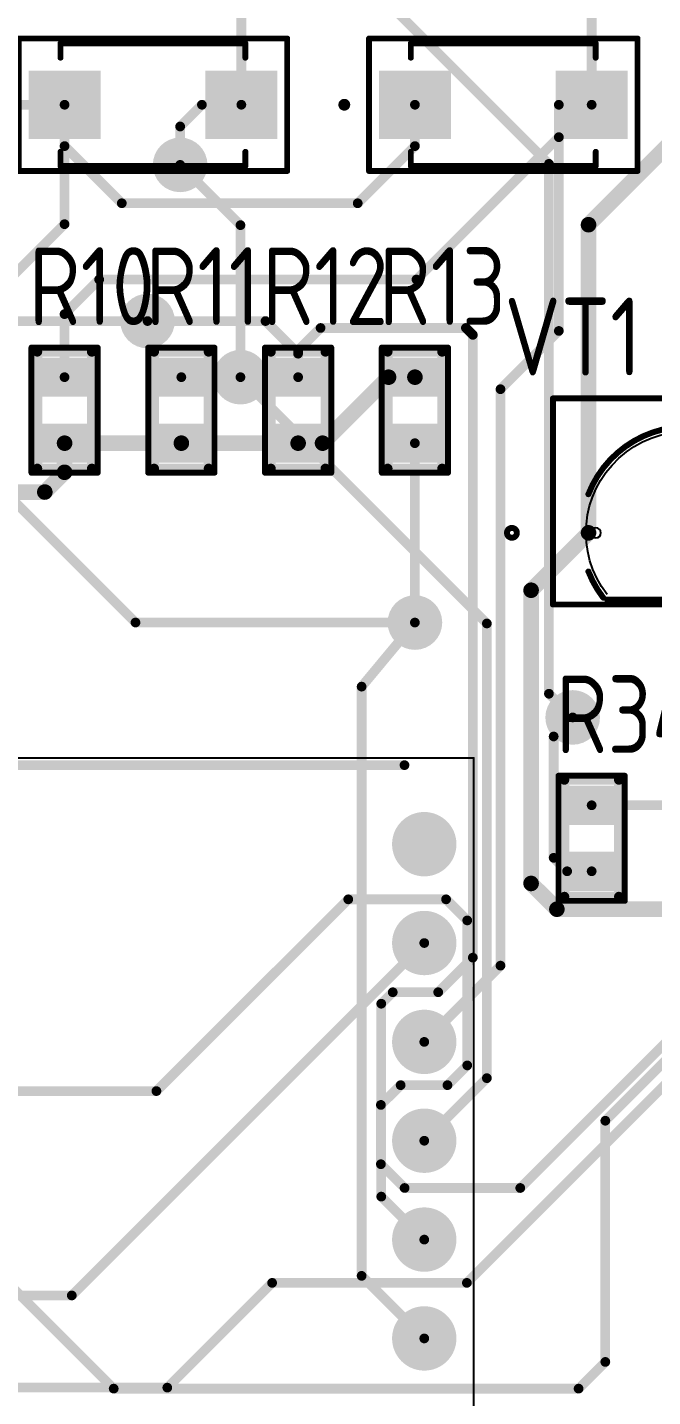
# Model space of a CAD drawing. Header units: millimetres. Extents: x 0 to 841, y 0 to 2540.
# Drawn here: x 156.04 to 172.11, y 106.81 to 141.99 of the extents above; entities that cross this region are included whole.
import ezdxf

# ---------------------------------------------------------------- set-up
doc = ezdxf.new("R2010")
doc.units = ezdxf.units.MM
for name, color, linetype in [('BottomLayer', 5, 'Continuous'), ('BottomSolder', 6, 'Continuous'), ('Mechanical13', 56, 'Continuous'), ('Mechanical15', 56, 'Continuous'), ('MultiLayer', 9, 'Continuous'), ('PadHoleLayer', 156, 'Continuous'), ('TopLayer', 1, 'Continuous'), ('TopOverlay', 2, 'Continuous'), ('TopPaste', 8, 'Continuous'), ('TopSolder', 216, 'Continuous'), ('ViaHoleLayer', 16, 'Continuous')]:
    doc.layers.add(name, color=color, linetype=linetype)
doc.styles.add('GOST type A', font='', dxfattribs={"height": 0.2})
doc.styles.get('GOST type A').set_extended_font_data('GOST type A')

# ---------------------------------------------------------------- blocks, each defined once
blk = doc.blocks.new('TO_92_3_ONS_16')
at = {"layer": 'BottomLayer'}
h = blk.add_hatch(color=5, dxfattribs=at)
edge = h.paths.add_edge_path()
edge.add_arc((0, 0), 0.6, 0, 360)
h = blk.add_hatch(color=5, dxfattribs=at)
edge = h.paths.add_edge_path()
edge.add_arc((2.54, 0), 0.6, 0, 360)
h = blk.add_hatch(color=5, dxfattribs=at)
edge = h.paths.add_edge_path()
edge.add_arc((5.08, 0), 0.6, 0, 360)
at = {"layer": 'BottomSolder'}
h = blk.add_hatch(color=6, dxfattribs=at)
edge = h.paths.add_edge_path()
edge.add_arc((0, 0), 0.6, 0, 360)
h = blk.add_hatch(color=6, dxfattribs=at)
edge = h.paths.add_edge_path()
edge.add_arc((2.54, 0), 0.6, 0, 360)
h = blk.add_hatch(color=6, dxfattribs=at)
edge = h.paths.add_edge_path()
edge.add_arc((5.08, 0), 0.6, 0, 360)
at = {"layer": 'MultiLayer'}
h = blk.add_hatch(color=9, dxfattribs=at)
edge = h.paths.add_edge_path()
edge.add_arc((0, 0), 0.6, 0, 360)
h = blk.add_hatch(color=9, dxfattribs=at)
edge = h.paths.add_edge_path()
edge.add_arc((5.08, 0), 0.6, 0, 360)
at = {"layer": 'PadHoleLayer'}
h = blk.add_hatch(color=156, dxfattribs=at)
edge = h.paths.add_edge_path()
edge.add_arc((0, 0), 0.35, 0, 360)
h = blk.add_hatch(color=156, dxfattribs=at)
edge = h.paths.add_edge_path()
edge.add_arc((2.54, 0), 0.35, 0, 360)
h = blk.add_hatch(color=156, dxfattribs=at)
edge = h.paths.add_edge_path()
edge.add_arc((5.08, 0), 0.35, 0, 360)
at = {"layer": 'TopLayer'}
h = blk.add_hatch(color=1, dxfattribs=at)
edge = h.paths.add_edge_path()
edge.add_arc((0, 0), 0.6, 0, 360)
h = blk.add_hatch(color=1, dxfattribs=at)
edge = h.paths.add_edge_path()
edge.add_arc((2.54, 0), 0.6, 0, 360)
h = blk.add_hatch(color=1, dxfattribs=at)
edge = h.paths.add_edge_path()
edge.add_arc((5.08, 0), 0.6, 0, 360)
at = {"layer": 'TopSolder'}
h = blk.add_hatch(color=216, dxfattribs=at)
edge = h.paths.add_edge_path()
edge.add_arc((0, 0), 0.6, 0, 360)
h = blk.add_hatch(color=216, dxfattribs=at)
edge = h.paths.add_edge_path()
edge.add_arc((2.54, 0), 0.6, 0, 360)
h = blk.add_hatch(color=216, dxfattribs=at)
edge = h.paths.add_edge_path()
edge.add_arc((5.08, 0), 0.6, 0, 360)
at = {"layer": 'Mechanical13'}
blk.add_lwpolyline([(0.476, -1.587, -2.031009), (4.604, -1.587)], format="xyb", dxfattribs=at)
for points in [[(0.318, 0, 1), (0.064, 0, 1)], [(0.064, 0, 1), (0.064, 0, 1)], [(0.318, 0, 1), (0.318, 0, 1)], [(0.476, -1.587, 1), (0.476, -1.587, 1)], [(4.604, -1.587, 1), (4.604, -1.587, 1)]]:
    blk.add_lwpolyline(points, format="xyb", close=True, dxfattribs=at)
at = {"layer": 'Mechanical15', "const_width": 0.152}
for points in [[(-0.914, -1.842), (-0.914, 3.454)], [(-0.914, 3.454), (5.994, 3.454)], [(5.994, -1.842), (5.994, 3.454)], [(-0.914, -1.842), (5.994, -1.842)]]:
    blk.add_lwpolyline(points, dxfattribs=at)
at = {"layer": 'Mechanical15', "const_width": 0.0762}
for points in [[(-0.952, 3.454, 1), (-0.876, 3.454, 1)], [(-0.952, 3.454, 1), (-0.876, 3.454, 1)], [(5.956, 3.454, 1), (6.033, 3.454, 1)], [(5.956, 3.454, 1), (6.033, 3.454, 1)], [(-0.952, -1.842, 1), (-0.876, -1.842, 1)], [(-0.952, -1.842, 1), (-0.876, -1.842, 1)], [(5.956, -1.842, 1), (6.033, -1.842, 1)], [(5.956, -1.842, 1), (6.033, -1.842, 1)]]:
    blk.add_lwpolyline(points, format="xyb", close=True, dxfattribs=at)
at = {"layer": 'TopOverlay', "const_width": 0.152}
for points in [[(-0.003, 0.993, -0.683065), (5.083, 0.993)], [(0.376, -1.665, -0.070993), (-0.003, -0.993)], [(5.083, -0.993, -0.070993), (4.704, -1.665)]]:
    blk.add_lwpolyline(points, format="xyb", dxfattribs=at)
at = {"layer": 'TopOverlay'}
for points, const_width in [([(-0.042, 0.993, 1), (0.035, 0.993, 1)], 0.0762), ([(5.045, 0.993, 1), (5.122, 0.993, 1)], 0.0762), ([(-1.842, 0, 1), (-2.095, 0, 1)], 0.152), ([(-2.134, 0, 1), (-2.057, 0, 1)], 0.0762), ([(-1.88, 0, 1), (-1.803, 0, 1)], 0.0762), ([(-0.042, -0.993, 1), (0.035, -0.993, 1)], 0.0762), ([(5.045, -0.993, 1), (5.122, -0.993, 1)], 0.0762), ([(0.338, -1.665, 1), (0.414, -1.665, 1)], 0.0762), ([(0.438, -1.715, 1), (0.515, -1.715, 1)], 0.0762), ([(4.565, -1.715, 1), (4.642, -1.715, 1)], 0.0762), ([(4.666, -1.665, 1), (4.742, -1.665, 1)], 0.0762)]:
    blk.add_lwpolyline(points, format="xyb", close=True, dxfattribs=dict(at, const_width=const_width))
at = {"layer": 'TopOverlay', "const_width": 0.152}
blk.add_lwpolyline([(0.477, -1.715), (4.604, -1.715)], dxfattribs=at)
blk = doc.blocks.new('M7_DO_214AC_DTC_23')
at = {"layer": 'TopLayer'}
for points in [[(-3.195, 0.876), (-1.346, 0.876), (-1.346, -0.876), (-3.195, -0.876)], [(1.346, 0.876), (3.195, 0.876), (3.195, -0.876), (1.346, -0.876)]]:
    blk.add_hatch(color=1, dxfattribs=at).paths.add_polyline_path(points)
at = {"layer": 'TopPaste'}
for points in [[(-3.195, 0.876), (-1.346, 0.876), (-1.346, -0.876), (-3.195, -0.876)], [(1.346, 0.876), (3.195, 0.876), (3.195, -0.876), (1.346, -0.876)]]:
    blk.add_hatch(color=8, dxfattribs=at).paths.add_polyline_path(points)
at = {"layer": 'TopSolder'}
for points in [[(-3.195, 0.876), (-1.346, 0.876), (-1.346, -0.876), (-3.195, -0.876)], [(1.346, 0.876), (3.195, 0.876), (3.195, -0.876), (1.346, -0.876)]]:
    blk.add_hatch(color=216, dxfattribs=at).paths.add_polyline_path(points)
at = {"layer": 'Mechanical13'}
for points in [[(-2.194, 0, 1), (-2.347, 0, 1)], [(-2.347, 0, 1), (-2.347, 0, 1)], [(-2.194, 0, 1), (-2.194, 0, 1)]]:
    blk.add_lwpolyline(points, format="xyb", close=True, dxfattribs=at)
at = {"layer": 'Mechanical15', "const_width": 0.152}
for points in [[(-3.449, -1.702), (-3.449, 1.702)], [(-3.449, 1.702), (3.449, 1.702)], [(3.449, -1.702), (3.449, 1.702)], [(-3.449, -1.702), (3.449, -1.702)]]:
    blk.add_lwpolyline(points, dxfattribs=at)
at = {"layer": 'Mechanical15', "const_width": 0.0762}
for points in [[(-3.487, 1.702, 1), (-3.411, 1.702, 1)], [(-3.487, 1.702, 1), (-3.411, 1.702, 1)], [(3.411, 1.702, 1), (3.487, 1.702, 1)], [(3.411, 1.702, 1), (3.487, 1.702, 1)], [(-3.487, -1.702, 1), (-3.411, -1.702, 1)], [(-3.487, -1.702, 1), (-3.411, -1.702, 1)], [(3.411, -1.702, 1), (3.487, -1.702, 1)], [(3.411, -1.702, 1), (3.487, -1.702, 1)]]:
    blk.add_lwpolyline(points, format="xyb", close=True, dxfattribs=at)
at = {"layer": 'TopOverlay', "const_width": 0.152}
for points in [[(-2.375, 1.575), (2.375, 1.575)], [(-2.375, 1.209), (-2.375, 1.575)], [(2.375, 1.209), (2.375, 1.575)], [(-2.375, -1.575), (-2.375, -1.209)], [(2.375, -1.575), (2.375, -1.209)], [(-2.375, -1.575), (2.375, -1.575)]]:
    blk.add_lwpolyline(points, dxfattribs=at)
at = {"layer": 'TopOverlay'}
for points, const_width in [([(-2.413, 1.575, 1), (-2.337, 1.575, 1)], 0.0762), ([(-2.413, 1.575, 1), (-2.337, 1.575, 1)], 0.0762), ([(2.337, 1.575, 1), (2.413, 1.575, 1)], 0.0762), ([(2.337, 1.575, 1), (2.413, 1.575, 1)], 0.0762), ([(-2.413, 1.209, 1), (-2.337, 1.209, 1)], 0.0762), ([(2.337, 1.209, 1), (2.413, 1.209, 1)], 0.0762), ([(-4.008, 0, 1), (-4.16, 0, 1)], 0.152), ([(-4.198, 0, 1), (-4.122, 0, 1)], 0.0762), ([(-4.046, 0, 1), (-3.969, 0, 1)], 0.0762), ([(-2.413, -1.209, 1), (-2.337, -1.209, 1)], 0.0762), ([(2.337, -1.209, 1), (2.413, -1.209, 1)], 0.0762), ([(-2.413, -1.575, 1), (-2.337, -1.575, 1)], 0.0762), ([(-2.413, -1.575, 1), (-2.337, -1.575, 1)], 0.0762), ([(2.337, -1.575, 1), (2.413, -1.575, 1)], 0.0762), ([(2.337, -1.575, 1), (2.413, -1.575, 1)], 0.0762)]:
    blk.add_lwpolyline(points, format="xyb", close=True, dxfattribs=dict(at, const_width=const_width))
blk = doc.blocks.new('M7_DO_214AC_DTC_24')
at = {"layer": 'TopLayer'}
for points in [[(-3.195, 0.876), (-1.346, 0.876), (-1.346, -0.876), (-3.195, -0.876)], [(1.346, 0.876), (3.195, 0.876), (3.195, -0.876), (1.346, -0.876)]]:
    blk.add_hatch(color=1, dxfattribs=at).paths.add_polyline_path(points)
at = {"layer": 'TopPaste'}
for points in [[(-3.195, 0.876), (-1.346, 0.876), (-1.346, -0.876), (-3.195, -0.876)], [(1.346, 0.876), (3.195, 0.876), (3.195, -0.876), (1.346, -0.876)]]:
    blk.add_hatch(color=8, dxfattribs=at).paths.add_polyline_path(points)
at = {"layer": 'TopSolder'}
for points in [[(-3.195, 0.876), (-1.346, 0.876), (-1.346, -0.876), (-3.195, -0.876)], [(1.346, 0.876), (3.195, 0.876), (3.195, -0.876), (1.346, -0.876)]]:
    blk.add_hatch(color=216, dxfattribs=at).paths.add_polyline_path(points)
at = {"layer": 'Mechanical13'}
for points in [[(-2.194, 0, 1), (-2.347, 0, 1)], [(-2.347, 0, 1), (-2.347, 0, 1)], [(-2.194, 0, 1), (-2.194, 0, 1)]]:
    blk.add_lwpolyline(points, format="xyb", close=True, dxfattribs=at)
at = {"layer": 'Mechanical15', "const_width": 0.152}
for points in [[(-3.449, -1.702), (-3.449, 1.702)], [(-3.449, 1.702), (3.449, 1.702)], [(3.449, -1.702), (3.449, 1.702)], [(-3.449, -1.702), (3.449, -1.702)]]:
    blk.add_lwpolyline(points, dxfattribs=at)
at = {"layer": 'Mechanical15', "const_width": 0.0762}
for points in [[(-3.487, 1.702, 1), (-3.411, 1.702, 1)], [(-3.487, 1.702, 1), (-3.411, 1.702, 1)], [(3.411, 1.702, 1), (3.487, 1.702, 1)], [(3.411, 1.702, 1), (3.487, 1.702, 1)], [(-3.487, -1.702, 1), (-3.411, -1.702, 1)], [(-3.487, -1.702, 1), (-3.411, -1.702, 1)], [(3.411, -1.702, 1), (3.487, -1.702, 1)], [(3.411, -1.702, 1), (3.487, -1.702, 1)]]:
    blk.add_lwpolyline(points, format="xyb", close=True, dxfattribs=at)
at = {"layer": 'TopOverlay', "const_width": 0.152}
for points in [[(-2.375, 1.575), (2.375, 1.575)], [(-2.375, 1.209), (-2.375, 1.575)], [(2.375, 1.209), (2.375, 1.575)], [(-2.375, -1.575), (-2.375, -1.209)], [(2.375, -1.575), (2.375, -1.209)], [(-2.375, -1.575), (2.375, -1.575)]]:
    blk.add_lwpolyline(points, dxfattribs=at)
at = {"layer": 'TopOverlay'}
for points, const_width in [([(-2.413, 1.575, 1), (-2.337, 1.575, 1)], 0.0762), ([(-2.413, 1.575, 1), (-2.337, 1.575, 1)], 0.0762), ([(2.337, 1.575, 1), (2.413, 1.575, 1)], 0.0762), ([(2.337, 1.575, 1), (2.413, 1.575, 1)], 0.0762), ([(-2.413, 1.209, 1), (-2.337, 1.209, 1)], 0.0762), ([(2.337, 1.209, 1), (2.413, 1.209, 1)], 0.0762), ([(-4.008, 0, 1), (-4.16, 0, 1)], 0.152), ([(-4.198, 0, 1), (-4.122, 0, 1)], 0.0762), ([(-4.046, 0, 1), (-3.969, 0, 1)], 0.0762), ([(-2.413, -1.209, 1), (-2.337, -1.209, 1)], 0.0762), ([(2.337, -1.209, 1), (2.413, -1.209, 1)], 0.0762), ([(-2.413, -1.575, 1), (-2.337, -1.575, 1)], 0.0762), ([(-2.413, -1.575, 1), (-2.337, -1.575, 1)], 0.0762), ([(2.337, -1.575, 1), (2.413, -1.575, 1)], 0.0762), ([(2.337, -1.575, 1), (2.413, -1.575, 1)], 0.0762)]:
    blk.add_lwpolyline(points, format="xyb", close=True, dxfattribs=dict(at, const_width=const_width))
blk = doc.blocks.new('RES_RC0805_53')
at = {"layer": 'TopLayer'}
for points in [[(-1.353, 0.597), (-0.343, 0.597), (-0.343, -0.597), (-1.353, -0.597)], [(0.343, 0.597), (1.353, 0.597), (1.353, -0.597), (0.343, -0.597)]]:
    blk.add_hatch(color=1, dxfattribs=at).paths.add_polyline_path(points)
at = {"layer": 'TopPaste'}
for points in [[(-1.353, 0.597), (-0.343, 0.597), (-0.343, -0.597), (-1.353, -0.597)], [(0.343, 0.597), (1.353, 0.597), (1.353, -0.597), (0.343, -0.597)]]:
    blk.add_hatch(color=8, dxfattribs=at).paths.add_polyline_path(points)
at = {"layer": 'TopSolder'}
for points in [[(-1.353, 0.597), (-0.343, 0.597), (-0.343, -0.597), (-1.353, -0.597)], [(0.343, 0.597), (1.353, 0.597), (1.353, -0.597), (0.343, -0.597)]]:
    blk.add_hatch(color=216, dxfattribs=at).paths.add_polyline_path(points)
at = {"layer": 'Mechanical15', "const_width": 0.152}
for points in [[(-1.607, 0.851), (-1.607, -0.851)], [(-1.607, 0.851), (1.607, 0.851)], [(1.607, 0.851), (1.607, -0.851)], [(-1.607, -0.851), (1.607, -0.851)]]:
    blk.add_lwpolyline(points, dxfattribs=at)
at = {"layer": 'Mechanical15', "const_width": 0.0762}
for points in [[(-1.645, 0.851, 1), (-1.569, 0.851, 1)], [(-1.645, 0.851, 1), (-1.569, 0.851, 1)], [(1.569, 0.851, 1), (1.645, 0.851, 1)], [(1.569, 0.851, 1), (1.645, 0.851, 1)], [(-1.645, -0.851, 1), (-1.569, -0.851, 1)], [(-1.645, -0.851, 1), (-1.569, -0.851, 1)], [(1.569, -0.851, 1), (1.645, -0.851, 1)], [(1.569, -0.851, 1), (1.645, -0.851, 1)]]:
    blk.add_lwpolyline(points, format="xyb", close=True, dxfattribs=at)
at = {"layer": 'TopOverlay', "const_width": 0.25}
for points in [[(-1.5, 0.7), (1.5, 0.7)], [(-1.5, 0.7), (-1.5, -0.7)], [(1.5, 0.7), (1.5, -0.7)], [(-1.5, -0.7), (1.5, -0.7)]]:
    blk.add_lwpolyline(points, dxfattribs=at)
at = {"layer": 'TopOverlay', "const_width": 0.125}
for points in [[(-1.563, 0.7, 1), (-1.438, 0.7, 1)], [(-1.563, 0.7, 1), (-1.438, 0.7, 1)], [(1.438, 0.7, 1), (1.563, 0.7, 1)], [(1.438, 0.7, 1), (1.563, 0.7, 1)], [(-1.563, -0.7, 1), (-1.438, -0.7, 1)], [(-1.563, -0.7, 1), (-1.438, -0.7, 1)], [(1.438, -0.7, 1), (1.563, -0.7, 1)], [(1.438, -0.7, 1), (1.563, -0.7, 1)]]:
    blk.add_lwpolyline(points, format="xyb", close=True, dxfattribs=at)
blk = doc.blocks.new('RES_RC0805_74')
at = {"layer": 'TopLayer'}
for points in [[(-1.353, 0.597), (-0.343, 0.597), (-0.343, -0.597), (-1.353, -0.597)], [(0.343, 0.597), (1.353, 0.597), (1.353, -0.597), (0.343, -0.597)]]:
    blk.add_hatch(color=1, dxfattribs=at).paths.add_polyline_path(points)
at = {"layer": 'TopPaste'}
for points in [[(-1.353, 0.597), (-0.343, 0.597), (-0.343, -0.597), (-1.353, -0.597)], [(0.343, 0.597), (1.353, 0.597), (1.353, -0.597), (0.343, -0.597)]]:
    blk.add_hatch(color=8, dxfattribs=at).paths.add_polyline_path(points)
at = {"layer": 'TopSolder'}
for points in [[(-1.353, 0.597), (-0.343, 0.597), (-0.343, -0.597), (-1.353, -0.597)], [(0.343, 0.597), (1.353, 0.597), (1.353, -0.597), (0.343, -0.597)]]:
    blk.add_hatch(color=216, dxfattribs=at).paths.add_polyline_path(points)
at = {"layer": 'Mechanical15', "const_width": 0.152}
for points in [[(-1.607, 0.851), (-1.607, -0.851)], [(-1.607, 0.851), (1.607, 0.851)], [(1.607, 0.851), (1.607, -0.851)], [(-1.607, -0.851), (1.607, -0.851)]]:
    blk.add_lwpolyline(points, dxfattribs=at)
at = {"layer": 'Mechanical15', "const_width": 0.0762}
for points in [[(-1.645, 0.851, 1), (-1.569, 0.851, 1)], [(-1.645, 0.851, 1), (-1.569, 0.851, 1)], [(1.569, 0.851, 1), (1.645, 0.851, 1)], [(1.569, 0.851, 1), (1.645, 0.851, 1)], [(-1.645, -0.851, 1), (-1.569, -0.851, 1)], [(-1.645, -0.851, 1), (-1.569, -0.851, 1)], [(1.569, -0.851, 1), (1.645, -0.851, 1)], [(1.569, -0.851, 1), (1.645, -0.851, 1)]]:
    blk.add_lwpolyline(points, format="xyb", close=True, dxfattribs=at)
at = {"layer": 'TopOverlay', "const_width": 0.25}
for points in [[(-1.5, 0.7), (1.5, 0.7)], [(-1.5, 0.7), (-1.5, -0.7)], [(1.5, 0.7), (1.5, -0.7)], [(-1.5, -0.7), (1.5, -0.7)]]:
    blk.add_lwpolyline(points, dxfattribs=at)
at = {"layer": 'TopOverlay', "const_width": 0.125}
for points in [[(-1.562, 0.7, 1), (-1.437, 0.7, 1)], [(-1.562, 0.7, 1), (-1.437, 0.7, 1)], [(1.438, 0.7, 1), (1.563, 0.7, 1)], [(1.438, 0.7, 1), (1.563, 0.7, 1)], [(-1.562, -0.7, 1), (-1.437, -0.7, 1)], [(-1.562, -0.7, 1), (-1.437, -0.7, 1)], [(1.438, -0.7, 1), (1.563, -0.7, 1)], [(1.438, -0.7, 1), (1.563, -0.7, 1)]]:
    blk.add_lwpolyline(points, format="xyb", close=True, dxfattribs=at)
blk = doc.blocks.new('RES_RC0805_75')
at = {"layer": 'TopLayer'}
for points in [[(-1.353, 0.597), (-0.343, 0.597), (-0.343, -0.597), (-1.353, -0.597)], [(0.343, 0.597), (1.353, 0.597), (1.353, -0.597), (0.343, -0.597)]]:
    blk.add_hatch(color=1, dxfattribs=at).paths.add_polyline_path(points)
at = {"layer": 'TopPaste'}
for points in [[(-1.353, 0.597), (-0.343, 0.597), (-0.343, -0.597), (-1.353, -0.597)], [(0.343, 0.597), (1.353, 0.597), (1.353, -0.597), (0.343, -0.597)]]:
    blk.add_hatch(color=8, dxfattribs=at).paths.add_polyline_path(points)
at = {"layer": 'TopSolder'}
for points in [[(-1.353, 0.597), (-0.343, 0.597), (-0.343, -0.597), (-1.353, -0.597)], [(0.343, 0.597), (1.353, 0.597), (1.353, -0.597), (0.343, -0.597)]]:
    blk.add_hatch(color=216, dxfattribs=at).paths.add_polyline_path(points)
at = {"layer": 'Mechanical15', "const_width": 0.152}
for points in [[(-1.607, -0.851), (-1.607, 0.851)], [(1.607, 0.851), (-1.607, 0.851)], [(1.607, -0.851), (1.607, 0.851)], [(1.607, -0.851), (-1.607, -0.851)]]:
    blk.add_lwpolyline(points, dxfattribs=at)
at = {"layer": 'Mechanical15', "const_width": 0.0762}
for points in [[(-1.645, 0.851, 1), (-1.569, 0.851, 1)], [(-1.645, 0.851, 1), (-1.569, 0.851, 1)], [(1.569, 0.851, 1), (1.645, 0.851, 1)], [(1.569, 0.851, 1), (1.645, 0.851, 1)], [(-1.645, -0.851, 1), (-1.569, -0.851, 1)], [(-1.645, -0.851, 1), (-1.569, -0.851, 1)], [(1.569, -0.851, 1), (1.645, -0.851, 1)], [(1.569, -0.851, 1), (1.645, -0.851, 1)]]:
    blk.add_lwpolyline(points, format="xyb", close=True, dxfattribs=at)
at = {"layer": 'TopOverlay', "const_width": 0.25}
for points in [[(1.5, 0.7), (-1.5, 0.7)], [(-1.5, -0.7), (-1.5, 0.7)], [(1.5, -0.7), (1.5, 0.7)], [(1.5, -0.7), (-1.5, -0.7)]]:
    blk.add_lwpolyline(points, dxfattribs=at)
at = {"layer": 'TopOverlay', "const_width": 0.125}
for points in [[(-1.563, 0.7, 1), (-1.438, 0.7, 1)], [(-1.563, 0.7, 1), (-1.438, 0.7, 1)], [(1.437, 0.7, 1), (1.562, 0.7, 1)], [(1.437, 0.7, 1), (1.562, 0.7, 1)], [(-1.563, -0.7, 1), (-1.438, -0.7, 1)], [(-1.563, -0.7, 1), (-1.438, -0.7, 1)], [(1.437, -0.7, 1), (1.562, -0.7, 1)], [(1.437, -0.7, 1), (1.562, -0.7, 1)]]:
    blk.add_lwpolyline(points, format="xyb", close=True, dxfattribs=at)
blk = doc.blocks.new('RES_RC0805_76')
at = {"layer": 'TopLayer'}
for points in [[(-1.353, 0.597), (-0.343, 0.597), (-0.343, -0.597), (-1.353, -0.597)], [(0.343, 0.597), (1.353, 0.597), (1.353, -0.597), (0.343, -0.597)]]:
    blk.add_hatch(color=1, dxfattribs=at).paths.add_polyline_path(points)
at = {"layer": 'TopPaste'}
for points in [[(-1.353, 0.597), (-0.343, 0.597), (-0.343, -0.597), (-1.353, -0.597)], [(0.343, 0.597), (1.353, 0.597), (1.353, -0.597), (0.343, -0.597)]]:
    blk.add_hatch(color=8, dxfattribs=at).paths.add_polyline_path(points)
at = {"layer": 'TopSolder'}
for points in [[(-1.353, 0.597), (-0.343, 0.597), (-0.343, -0.597), (-1.353, -0.597)], [(0.343, 0.597), (1.353, 0.597), (1.353, -0.597), (0.343, -0.597)]]:
    blk.add_hatch(color=216, dxfattribs=at).paths.add_polyline_path(points)
at = {"layer": 'Mechanical15', "const_width": 0.152}
for points in [[(-1.607, -0.851), (-1.607, 0.851)], [(1.607, 0.851), (-1.607, 0.851)], [(1.607, -0.851), (1.607, 0.851)], [(1.607, -0.851), (-1.607, -0.851)]]:
    blk.add_lwpolyline(points, dxfattribs=at)
at = {"layer": 'Mechanical15', "const_width": 0.0762}
for points in [[(-1.645, 0.851, 1), (-1.569, 0.851, 1)], [(-1.645, 0.851, 1), (-1.569, 0.851, 1)], [(1.569, 0.851, 1), (1.645, 0.851, 1)], [(1.569, 0.851, 1), (1.645, 0.851, 1)], [(-1.645, -0.851, 1), (-1.569, -0.851, 1)], [(-1.645, -0.851, 1), (-1.569, -0.851, 1)], [(1.569, -0.851, 1), (1.645, -0.851, 1)], [(1.569, -0.851, 1), (1.645, -0.851, 1)]]:
    blk.add_lwpolyline(points, format="xyb", close=True, dxfattribs=at)
at = {"layer": 'TopOverlay', "const_width": 0.25}
for points in [[(1.5, 0.7), (-1.5, 0.7)], [(-1.5, -0.7), (-1.5, 0.7)], [(1.5, -0.7), (1.5, 0.7)], [(1.5, -0.7), (-1.5, -0.7)]]:
    blk.add_lwpolyline(points, dxfattribs=at)
at = {"layer": 'TopOverlay', "const_width": 0.125}
for points in [[(-1.563, 0.7, 1), (-1.438, 0.7, 1)], [(-1.563, 0.7, 1), (-1.438, 0.7, 1)], [(1.437, 0.7, 1), (1.562, 0.7, 1)], [(1.437, 0.7, 1), (1.562, 0.7, 1)], [(-1.563, -0.7, 1), (-1.438, -0.7, 1)], [(-1.563, -0.7, 1), (-1.438, -0.7, 1)], [(1.437, -0.7, 1), (1.562, -0.7, 1)], [(1.437, -0.7, 1), (1.562, -0.7, 1)]]:
    blk.add_lwpolyline(points, format="xyb", close=True, dxfattribs=at)
blk = doc.blocks.new('RES_RC0805_77')
at = {"layer": 'TopLayer'}
for points in [[(-1.353, 0.597), (-0.343, 0.597), (-0.343, -0.597), (-1.353, -0.597)], [(0.343, 0.597), (1.353, 0.597), (1.353, -0.597), (0.343, -0.597)]]:
    blk.add_hatch(color=1, dxfattribs=at).paths.add_polyline_path(points)
at = {"layer": 'TopPaste'}
for points in [[(-1.353, 0.597), (-0.343, 0.597), (-0.343, -0.597), (-1.353, -0.597)], [(0.343, 0.597), (1.353, 0.597), (1.353, -0.597), (0.343, -0.597)]]:
    blk.add_hatch(color=8, dxfattribs=at).paths.add_polyline_path(points)
at = {"layer": 'TopSolder'}
for points in [[(-1.353, 0.597), (-0.343, 0.597), (-0.343, -0.597), (-1.353, -0.597)], [(0.343, 0.597), (1.353, 0.597), (1.353, -0.597), (0.343, -0.597)]]:
    blk.add_hatch(color=216, dxfattribs=at).paths.add_polyline_path(points)
at = {"layer": 'Mechanical15', "const_width": 0.152}
for points in [[(-1.607, -0.851), (-1.607, 0.851)], [(1.607, 0.851), (-1.607, 0.851)], [(1.607, -0.851), (1.607, 0.851)], [(1.607, -0.851), (-1.607, -0.851)]]:
    blk.add_lwpolyline(points, dxfattribs=at)
at = {"layer": 'Mechanical15', "const_width": 0.0762}
for points in [[(-1.645, 0.851, 1), (-1.569, 0.851, 1)], [(-1.645, 0.851, 1), (-1.569, 0.851, 1)], [(1.569, 0.851, 1), (1.645, 0.851, 1)], [(1.569, 0.851, 1), (1.645, 0.851, 1)], [(-1.645, -0.851, 1), (-1.569, -0.851, 1)], [(-1.645, -0.851, 1), (-1.569, -0.851, 1)], [(1.569, -0.851, 1), (1.645, -0.851, 1)], [(1.569, -0.851, 1), (1.645, -0.851, 1)]]:
    blk.add_lwpolyline(points, format="xyb", close=True, dxfattribs=at)
at = {"layer": 'TopOverlay', "const_width": 0.25}
for points in [[(1.5, 0.7), (-1.5, 0.7)], [(-1.5, -0.7), (-1.5, 0.7)], [(1.5, -0.7), (1.5, 0.7)], [(1.5, -0.7), (-1.5, -0.7)]]:
    blk.add_lwpolyline(points, dxfattribs=at)
at = {"layer": 'TopOverlay', "const_width": 0.125}
for points in [[(-1.563, 0.7, 1), (-1.438, 0.7, 1)], [(-1.563, 0.7, 1), (-1.438, 0.7, 1)], [(1.437, 0.7, 1), (1.562, 0.7, 1)], [(1.437, 0.7, 1), (1.562, 0.7, 1)], [(-1.563, -0.7, 1), (-1.438, -0.7, 1)], [(-1.563, -0.7, 1), (-1.438, -0.7, 1)], [(1.437, -0.7, 1), (1.562, -0.7, 1)], [(1.437, -0.7, 1), (1.562, -0.7, 1)]]:
    blk.add_lwpolyline(points, format="xyb", close=True, dxfattribs=at)
blk = doc.blocks.new('DIP_40_111')
at = {"layer": 'BottomLayer'}
h = blk.add_hatch(color=5, dxfattribs=at)
edge = h.paths.add_edge_path()
edge.add_arc((15.24, 0), 0.725, 0, 360)
h = blk.add_hatch(color=5, dxfattribs=at)
edge = h.paths.add_edge_path()
edge.add_arc((15.24, -2.54), 0.725, 0, 360)
h = blk.add_hatch(color=5, dxfattribs=at)
edge = h.paths.add_edge_path()
edge.add_arc((15.24, -5.08), 0.725, 0, 360)
h = blk.add_hatch(color=5, dxfattribs=at)
edge = h.paths.add_edge_path()
edge.add_arc((15.24, -7.62), 0.725, 0, 360)
h = blk.add_hatch(color=5, dxfattribs=at)
edge = h.paths.add_edge_path()
edge.add_arc((15.24, -10.16), 0.725, 0, 360)
h = blk.add_hatch(color=5, dxfattribs=at)
edge = h.paths.add_edge_path()
edge.add_arc((15.24, -12.7), 0.725, 0, 360)
at = {"layer": 'BottomSolder'}
h = blk.add_hatch(color=6, dxfattribs=at)
edge = h.paths.add_edge_path()
edge.add_arc((15.24, 0), 0.827, 0, 360)
h = blk.add_hatch(color=6, dxfattribs=at)
edge = h.paths.add_edge_path()
edge.add_arc((15.24, -2.54), 0.827, 0, 360)
h = blk.add_hatch(color=6, dxfattribs=at)
edge = h.paths.add_edge_path()
edge.add_arc((15.24, -5.08), 0.827, 0, 360)
h = blk.add_hatch(color=6, dxfattribs=at)
edge = h.paths.add_edge_path()
edge.add_arc((15.24, -7.62), 0.827, 0, 360)
h = blk.add_hatch(color=6, dxfattribs=at)
edge = h.paths.add_edge_path()
edge.add_arc((15.24, -10.16), 0.827, 0, 360)
h = blk.add_hatch(color=6, dxfattribs=at)
edge = h.paths.add_edge_path()
edge.add_arc((15.24, -12.7), 0.827, 0, 360)
at = {"layer": 'MultiLayer'}
h = blk.add_hatch(color=9, dxfattribs=at)
edge = h.paths.add_edge_path()
edge.add_arc((15.24, 0), 0.725, 0, 360)
h = blk.add_hatch(color=9, dxfattribs=at)
edge = h.paths.add_edge_path()
edge.add_arc((15.24, -2.54), 0.725, 0, 360)
h = blk.add_hatch(color=9, dxfattribs=at)
edge = h.paths.add_edge_path()
edge.add_arc((15.24, -5.08), 0.725, 0, 360)
h = blk.add_hatch(color=9, dxfattribs=at)
edge = h.paths.add_edge_path()
edge.add_arc((15.24, -7.62), 0.725, 0, 360)
h = blk.add_hatch(color=9, dxfattribs=at)
edge = h.paths.add_edge_path()
edge.add_arc((15.24, -10.16), 0.725, 0, 360)
h = blk.add_hatch(color=9, dxfattribs=at)
edge = h.paths.add_edge_path()
edge.add_arc((15.24, -12.7), 0.725, 0, 360)
at = {"layer": 'PadHoleLayer'}
h = blk.add_hatch(color=156, dxfattribs=at)
edge = h.paths.add_edge_path()
edge.add_arc((15.24, 0), 0.45, 0, 360)
h = blk.add_hatch(color=156, dxfattribs=at)
edge = h.paths.add_edge_path()
edge.add_arc((15.24, -2.54), 0.45, 0, 360)
h = blk.add_hatch(color=156, dxfattribs=at)
edge = h.paths.add_edge_path()
edge.add_arc((15.24, -5.08), 0.45, 0, 360)
h = blk.add_hatch(color=156, dxfattribs=at)
edge = h.paths.add_edge_path()
edge.add_arc((15.24, -7.62), 0.45, 0, 360)
h = blk.add_hatch(color=156, dxfattribs=at)
edge = h.paths.add_edge_path()
edge.add_arc((15.24, -10.16), 0.45, 0, 360)
h = blk.add_hatch(color=156, dxfattribs=at)
edge = h.paths.add_edge_path()
edge.add_arc((15.24, -12.7), 0.45, 0, 360)
at = {"layer": 'TopLayer'}
h = blk.add_hatch(color=1, dxfattribs=at)
edge = h.paths.add_edge_path()
edge.add_arc((15.24, 0), 0.725, 0, 360)
h = blk.add_hatch(color=1, dxfattribs=at)
edge = h.paths.add_edge_path()
edge.add_arc((15.24, -2.54), 0.725, 0, 360)
h = blk.add_hatch(color=1, dxfattribs=at)
edge = h.paths.add_edge_path()
edge.add_arc((15.24, -5.08), 0.725, 0, 360)
h = blk.add_hatch(color=1, dxfattribs=at)
edge = h.paths.add_edge_path()
edge.add_arc((15.24, -7.62), 0.725, 0, 360)
h = blk.add_hatch(color=1, dxfattribs=at)
edge = h.paths.add_edge_path()
edge.add_arc((15.24, -10.16), 0.725, 0, 360)
h = blk.add_hatch(color=1, dxfattribs=at)
edge = h.paths.add_edge_path()
edge.add_arc((15.24, -12.7), 0.725, 0, 360)
at = {"layer": 'TopSolder'}
h = blk.add_hatch(color=216, dxfattribs=at)
edge = h.paths.add_edge_path()
edge.add_arc((15.24, 0), 0.827, 0, 360)
h = blk.add_hatch(color=216, dxfattribs=at)
edge = h.paths.add_edge_path()
edge.add_arc((15.24, -2.54), 0.827, 0, 360)
h = blk.add_hatch(color=216, dxfattribs=at)
edge = h.paths.add_edge_path()
edge.add_arc((15.24, -5.08), 0.827, 0, 360)
h = blk.add_hatch(color=216, dxfattribs=at)
edge = h.paths.add_edge_path()
edge.add_arc((15.24, -7.62), 0.827, 0, 360)
h = blk.add_hatch(color=216, dxfattribs=at)
edge = h.paths.add_edge_path()
edge.add_arc((15.24, -10.16), 0.827, 0, 360)
h = blk.add_hatch(color=216, dxfattribs=at)
edge = h.paths.add_edge_path()
edge.add_arc((15.24, -12.7), 0.827, 0, 360)
at = {"layer": 'Mechanical15', "const_width": 0.05}
for points in [[(-1.274, 2.218), (16.51, 2.218)], [(16.51, -50.8), (16.51, 2.218)]]:
    blk.add_lwpolyline(points, dxfattribs=at)
at = {"layer": 'Mechanical15', "const_width": 0.025}
blk.add_lwpolyline([(16.498, 2.218, 1), (16.523, 2.218, 1)], format="xyb", close=True, dxfattribs=at)
blk.add_lwpolyline([(16.498, 2.218, 1), (16.523, 2.218, 1)], format="xyb", close=True, dxfattribs=at)
at = {"layer": 'TopOverlay', "const_width": 0.25}
blk.add_lwpolyline([(0.508, 2.032), (14.732, 2.032)], dxfattribs=at)
at = {"layer": 'TopOverlay', "const_width": 0.125}
blk.add_lwpolyline([(14.67, 2.032, 1), (14.795, 2.032, 1)], format="xyb", close=True, dxfattribs=at)

msp = doc.modelspace()

# ---------------------------------------------------------------- hatches: boundary and pattern name
at = {"layer": 'BottomLayer'}
h = msp.add_hatch(color=5, dxfattribs=at)
edge = h.paths.add_edge_path()
edge.add_arc((159.969, 138.455), 0.6, 0, 360)
h = msp.add_hatch(color=5, dxfattribs=at)
edge = h.paths.add_edge_path()
edge.add_arc((159.131, 134.442), 0.6, 0, 360)
h = msp.add_hatch(color=5, dxfattribs=at)
edge = h.paths.add_edge_path()
edge.add_arc((161.519, 133), 0.6, 0, 360)
h = msp.add_hatch(color=5, dxfattribs=at)
edge = h.paths.add_edge_path()
edge.add_arc((166, 126.695), 0.6, 0, 360)
h = msp.add_hatch(color=5, dxfattribs=at)
edge = h.paths.add_edge_path()
edge.add_arc((170.053, 124.257), 0.6, 0, 360)
at = {"layer": 'BottomSolder'}
h = msp.add_hatch(color=6, dxfattribs=at)
edge = h.paths.add_edge_path()
edge.add_arc((159.969, 138.455), 0.702, 0, 360)
h = msp.add_hatch(color=6, dxfattribs=at)
edge = h.paths.add_edge_path()
edge.add_arc((159.131, 134.442), 0.702, 0, 360)
h = msp.add_hatch(color=6, dxfattribs=at)
edge = h.paths.add_edge_path()
edge.add_arc((161.519, 133), 0.702, 0, 360)
h = msp.add_hatch(color=6, dxfattribs=at)
edge = h.paths.add_edge_path()
edge.add_arc((166, 126.695), 0.702, 0, 360)
h = msp.add_hatch(color=6, dxfattribs=at)
edge = h.paths.add_edge_path()
edge.add_arc((170.053, 124.257), 0.702, 0, 360)
at = {"layer": 'TopLayer'}
h = msp.add_hatch(color=1, dxfattribs=at)
edge = h.paths.add_edge_path()
edge.add_arc((159.969, 138.455), 0.6, 0, 360)
h = msp.add_hatch(color=1, dxfattribs=at)
edge = h.paths.add_edge_path()
edge.add_arc((159.131, 134.442), 0.6, 0, 360)
h = msp.add_hatch(color=1, dxfattribs=at)
edge = h.paths.add_edge_path()
edge.add_arc((161.519, 133), 0.6, 0, 360)
h = msp.add_hatch(color=1, dxfattribs=at)
edge = h.paths.add_edge_path()
edge.add_arc((166, 126.695), 0.6, 0, 360)
h = msp.add_hatch(color=1, dxfattribs=at)
edge = h.paths.add_edge_path()
edge.add_arc((170.053, 124.257), 0.6, 0, 360)
at = {"layer": 'TopSolder'}
h = msp.add_hatch(color=216, dxfattribs=at)
edge = h.paths.add_edge_path()
edge.add_arc((159.969, 138.455), 0.702, 0, 360)
h = msp.add_hatch(color=216, dxfattribs=at)
edge = h.paths.add_edge_path()
edge.add_arc((159.131, 134.442), 0.702, 0, 360)
h = msp.add_hatch(color=216, dxfattribs=at)
edge = h.paths.add_edge_path()
edge.add_arc((161.519, 133), 0.702, 0, 360)
h = msp.add_hatch(color=216, dxfattribs=at)
edge = h.paths.add_edge_path()
edge.add_arc((166, 126.695), 0.702, 0, 360)
h = msp.add_hatch(color=216, dxfattribs=at)
edge = h.paths.add_edge_path()
edge.add_arc((170.053, 124.257), 0.702, 0, 360)
at = {"layer": 'ViaHoleLayer'}
h = msp.add_hatch(color=16, dxfattribs=at)
edge = h.paths.add_edge_path()
edge.add_arc((159.969, 138.455), 0.35, 0, 360)
h = msp.add_hatch(color=16, dxfattribs=at)
edge = h.paths.add_edge_path()
edge.add_arc((159.131, 134.442), 0.35, 0, 360)
h = msp.add_hatch(color=16, dxfattribs=at)
edge = h.paths.add_edge_path()
edge.add_arc((161.519, 133), 0.35, 0, 360)
h = msp.add_hatch(color=16, dxfattribs=at)
edge = h.paths.add_edge_path()
edge.add_arc((166, 126.695), 0.35, 0, 360)
h = msp.add_hatch(color=16, dxfattribs=at)
edge = h.paths.add_edge_path()
edge.add_arc((170.053, 124.257), 0.35, 0, 360)

# ---------------------------------------------------------------- linework, layer by layer
at = {"layer": 'BottomLayer', "const_width": 0.25}
for points in [[(159.639, 148.285), (169.443, 138.481)], [(145.517, 140), (158.821, 126.695)], [(159.969, 138.455), (161.519, 136.906)], [(169.443, 124.866), (169.443, 138.481)], [(161.519, 133), (161.519, 136.906)], [(154.571, 134.442), (159.131, 134.442)], [(161.519, 133), (167.848, 126.671)], [(158.821, 126.695), (166, 126.695)], [(167.848, 114.988), (167.848, 126.671)], [(169.443, 124.866), (170.053, 124.257)], [(168.707, 112.166), (178.994, 122.453)], [(167.335, 109.728), (178.527, 120.92)], [(159.36, 114.656), (164.287, 119.583)], [(164.287, 119.583), (166.802, 119.583)], [(166.802, 119.583), (167.344, 119.041)], [(167.344, 115.316), (167.344, 119.041)], [(157.184, 109.404), (166.24, 118.46)], [(166.836, 114.808), (167.344, 115.316)], [(166.24, 113.38), (167.848, 114.988)], [(149.885, 114.656), (159.36, 114.656)], [(165.125, 114.3), (165.633, 114.808)], [(165.633, 114.808), (166.836, 114.808)], [(165.125, 112.776), (165.125, 114.3)], [(165.125, 112.776), (165.735, 112.166)], [(165.735, 112.166), (168.707, 112.166)], [(159.639, 107.036), (162.331, 109.728)], [(162.331, 109.728), (167.335, 109.728)], [(149.86, 109.404), (157.184, 109.404)], [(149.352, 107.036), (159.639, 107.036)]]:
    msp.add_lwpolyline(points, dxfattribs=at)
at = {"layer": 'BottomLayer', "const_width": 0.125}
for points in [[(159.907, 138.455, 1), (160.032, 138.455, 1)], [(169.381, 138.481, 1), (169.506, 138.481, 1)], [(169.381, 138.481, 1), (169.506, 138.481, 1)], [(161.456, 136.906, 1), (161.581, 136.906, 1)], [(161.456, 136.906, 1), (161.581, 136.906, 1)], [(159.069, 134.442, 1), (159.193, 134.442, 1)], [(161.456, 133, 1), (161.581, 133, 1)], [(161.456, 133, 1), (161.581, 133, 1)], [(158.759, 126.695, 1), (158.884, 126.695, 1)], [(158.759, 126.695, 1), (158.884, 126.695, 1)], [(165.937, 126.695, 1), (166.062, 126.695, 1)], [(167.786, 126.671, 1), (167.911, 126.671, 1)], [(167.786, 126.671, 1), (167.911, 126.671, 1)], [(169.381, 124.866, 1), (169.506, 124.866, 1)], [(169.381, 124.866, 1), (169.506, 124.866, 1)], [(169.991, 124.257, 1), (170.115, 124.257, 1)], [(164.225, 119.583, 1), (164.35, 119.583, 1)], [(164.225, 119.583, 1), (164.35, 119.583, 1)], [(166.739, 119.583, 1), (166.864, 119.583, 1)], [(166.739, 119.583, 1), (166.864, 119.583, 1)], [(167.282, 119.041, 1), (167.407, 119.041, 1)], [(167.282, 119.041, 1), (167.407, 119.041, 1)], [(166.178, 118.46, 1), (166.303, 118.46, 1)], [(167.282, 115.316, 1), (167.407, 115.316, 1)], [(167.282, 115.316, 1), (167.407, 115.316, 1)], [(167.786, 114.988, 1), (167.911, 114.988, 1)], [(167.786, 114.988, 1), (167.911, 114.988, 1)], [(159.297, 114.656, 1), (159.422, 114.656, 1)], [(159.297, 114.656, 1), (159.422, 114.656, 1)], [(165.571, 114.808, 1), (165.696, 114.808, 1)], [(165.571, 114.808, 1), (165.696, 114.808, 1)], [(166.774, 114.808, 1), (166.899, 114.808, 1)], [(166.774, 114.808, 1), (166.899, 114.808, 1)], [(165.063, 114.3, 1), (165.188, 114.3, 1)], [(165.063, 114.3, 1), (165.188, 114.3, 1)], [(166.178, 113.38, 1), (166.303, 113.38, 1)], [(165.063, 112.776, 1), (165.188, 112.776, 1)], [(165.063, 112.776, 1), (165.188, 112.776, 1)], [(165.673, 112.166, 1), (165.797, 112.166, 1)], [(165.673, 112.166, 1), (165.797, 112.166, 1)], [(168.644, 112.166, 1), (168.769, 112.166, 1)], [(168.644, 112.166, 1), (168.769, 112.166, 1)], [(162.269, 109.728, 1), (162.394, 109.728, 1)], [(162.269, 109.728, 1), (162.394, 109.728, 1)], [(167.273, 109.728, 1), (167.398, 109.728, 1)], [(167.273, 109.728, 1), (167.398, 109.728, 1)], [(157.122, 109.404, 1), (157.247, 109.404, 1)], [(157.122, 109.404, 1), (157.247, 109.404, 1)], [(159.577, 107.036, 1), (159.701, 107.036, 1)], [(159.577, 107.036, 1), (159.701, 107.036, 1)]]:
    msp.add_lwpolyline(points, format="xyb", close=True, dxfattribs=at)
at = {"layer": 'TopLayer'}
for points, const_width in [([(170.541, 140), (170.541, 147.986)], 0.25), ([(161.541, 140), (161.541, 142.24)], 0.25), ([(152, 140), (157, 140)], 0.25), ([(157, 138.938), (157, 140)], 0.25), ([(159.969, 139.441), (160.528, 140)], 0.25), ([(160.528, 140), (161.541, 140)], 0.25), ([(166, 138.938), (166, 140)], 0.25), ([(169.697, 139.167), (169.697, 140)], 0.25), ([(169.697, 140), (170.541, 140)], 0.25), ([(159.969, 138.455), (159.969, 139.441)], 0.25), ([(170.46, 136.917), (173.012, 139.469)], 0.4), ([(157, 136.931), (157, 138.938)], 0.25), ([(157, 138.938), (158.469, 137.469)], 0.25), ([(164.531, 137.469), (166, 138.938)], 0.25), ([(166.04, 135.509), (169.697, 139.167)], 0.25), ([(169.697, 134.188), (169.697, 139.167)], 0.25), ([(158.469, 137.469), (164.531, 137.469)], 0.25), ([(154.991, 134.922), (157, 136.931)], 0.25), ([(170.46, 129), (170.46, 136.917)], 0.4), ([(157, 134.62), (157.889, 135.509)], 0.25), ([(157.889, 135.509), (166.04, 135.509)], 0.25), ([(157, 133), (157, 134.62)], 0.25), ([(159.131, 134.442), (162.162, 134.442)], 0.25), ([(162.162, 134.442), (163, 133.604)], 0.25), ([(163, 133.688), (163.576, 134.264)], 0.25), ([(163.576, 134.264), (167.31, 134.264)], 0.25), ([(167.31, 134.264), (167.488, 134.087)], 0.25), ([(167.488, 118.085), (167.488, 134.087)], 0.25), ([(168.199, 132.69), (169.697, 134.188)], 0.25), ([(163, 133.604), (163, 133.688)], 0.25), ([(163, 133), (163, 133.604)], 0.25), ([(160, 133), (161.519, 133)], 0.25), ([(163.627, 131.304), (165.323, 133)], 0.4), ([(165.323, 133), (166, 133)], 0.4), ([(168.199, 117.879), (168.199, 132.69)], 0.25), ([(157, 130.556), (157, 131.304)], 0.4), ([(157, 131.304), (160, 131.304)], 0.4), ([(160, 131.304), (163, 131.304)], 0.4), ([(163, 131.304), (163.627, 131.304)], 0.4), ([(166, 126.695), (166, 131.304)], 0.25), ([(156.492, 130.048), (157, 130.556)], 0.4), ([(151.508, 130.048), (156.492, 130.048)], 0.4), ([(168.985, 127.525), (170.46, 129)], 0.4), ([(168.985, 119.991), (168.985, 127.525)], 0.4), ([(164.632, 125.048), (166, 126.695)], 0.25), ([(164.632, 109.908), (164.632, 125.048)], 0.25), ([(169.564, 123.768), (170.053, 124.257)], 0.25), ([(169.564, 120.65), (169.564, 123.768)], 0.25), ([(170.54, 122), (172.542, 122)], 0.25), ([(169.564, 120.65), (169.91, 120.304)], 0.25), ([(169.91, 120.304), (170.54, 120.304)], 0.25), ([(168.985, 119.991), (169.647, 119.329)], 0.4), ([(169.647, 119.329), (174.422, 119.329)], 0.4), ([(170.891, 113.894), (175.184, 118.186)], 0.25), ([(166.24, 115.92), (168.199, 117.879)], 0.25), ([(166.599, 117.196), (167.488, 118.085)], 0.25), ([(165.136, 116.901), (165.43, 117.196)], 0.25), ([(165.43, 117.196), (166.599, 117.196)], 0.25), ([(165.136, 111.944), (165.136, 116.901)], 0.25), ([(170.891, 107.696), (170.891, 113.894)], 0.25), ([(151.892, 113.38), (158.262, 107.01)], 0.25), ([(165.136, 111.944), (166.24, 110.84)], 0.25), ([(164.632, 109.908), (166.24, 108.3)], 0.25), ([(170.205, 107.01), (170.891, 107.696)], 0.25), ([(158.262, 107.01), (170.205, 107.01)], 0.25)]:
    msp.add_lwpolyline(points, dxfattribs=dict(at, const_width=const_width))
for points, const_width in [([(156.937, 140, 1), (157.062, 140, 1)], 0.125), ([(156.937, 140, 1), (157.062, 140, 1)], 0.125), ([(160.466, 140, 1), (160.59, 140, 1)], 0.125), ([(160.466, 140, 1), (160.59, 140, 1)], 0.125), ([(161.479, 140, 1), (161.604, 140, 1)], 0.125), ([(161.479, 140, 1), (161.604, 140, 1)], 0.125), ([(165.938, 140, 1), (166.063, 140, 1)], 0.125), ([(169.635, 140, 1), (169.76, 140, 1)], 0.125), ([(169.635, 140, 1), (169.76, 140, 1)], 0.125), ([(170.478, 140, 1), (170.603, 140, 1)], 0.125), ([(170.478, 140, 1), (170.603, 140, 1)], 0.125), ([(159.907, 139.441, 1), (160.032, 139.441, 1)], 0.125), ([(159.907, 139.441, 1), (160.032, 139.441, 1)], 0.125), ([(156.937, 138.938, 1), (157.062, 138.938, 1)], 0.125), ([(156.937, 138.938, 1), (157.062, 138.938, 1)], 0.125), ([(156.937, 138.938, 1), (157.062, 138.938, 1)], 0.125), ([(165.938, 138.938, 1), (166.063, 138.938, 1)], 0.125), ([(165.938, 138.938, 1), (166.063, 138.938, 1)], 0.125), ([(169.635, 139.167, 1), (169.76, 139.167, 1)], 0.125), ([(169.635, 139.167, 1), (169.76, 139.167, 1)], 0.125), ([(169.635, 139.167, 1), (169.76, 139.167, 1)], 0.125), ([(159.907, 138.455, 1), (160.032, 138.455, 1)], 0.125), ([(158.407, 137.469, 1), (158.532, 137.469, 1)], 0.125), ([(158.407, 137.469, 1), (158.532, 137.469, 1)], 0.125), ([(164.468, 137.469, 1), (164.593, 137.469, 1)], 0.125), ([(164.468, 137.469, 1), (164.593, 137.469, 1)], 0.125), ([(156.937, 136.931, 1), (157.062, 136.931, 1)], 0.125), ([(156.937, 136.931, 1), (157.062, 136.931, 1)], 0.125), ([(170.36, 136.917, 1), (170.56, 136.917, 1)], 0.2), ([(170.36, 136.917, 1), (170.56, 136.917, 1)], 0.2), ([(157.826, 135.509, 1), (157.951, 135.509, 1)], 0.125), ([(157.826, 135.509, 1), (157.951, 135.509, 1)], 0.125), ([(165.977, 135.509, 1), (166.102, 135.509, 1)], 0.125), ([(165.977, 135.509, 1), (166.102, 135.509, 1)], 0.125), ([(156.937, 134.62, 1), (157.062, 134.62, 1)], 0.125), ([(156.937, 134.62, 1), (157.062, 134.62, 1)], 0.125), ([(159.069, 134.442, 1), (159.193, 134.442, 1)], 0.125), ([(162.099, 134.442, 1), (162.224, 134.442, 1)], 0.125), ([(162.099, 134.442, 1), (162.224, 134.442, 1)], 0.125), ([(163.514, 134.264, 1), (163.638, 134.264, 1)], 0.125), ([(163.514, 134.264, 1), (163.638, 134.264, 1)], 0.125), ([(167.247, 134.264, 1), (167.372, 134.264, 1)], 0.125), ([(167.247, 134.264, 1), (167.372, 134.264, 1)], 0.125), ([(167.425, 134.087, 1), (167.55, 134.087, 1)], 0.125), ([(167.425, 134.087, 1), (167.55, 134.087, 1)], 0.125), ([(169.635, 134.188, 1), (169.76, 134.188, 1)], 0.125), ([(169.635, 134.188, 1), (169.76, 134.188, 1)], 0.125), ([(162.937, 133.688, 1), (163.062, 133.688, 1)], 0.125), ([(162.937, 133.688, 1), (163.062, 133.688, 1)], 0.125), ([(162.937, 133.604, 1), (163.062, 133.604, 1)], 0.125), ([(162.937, 133.604, 1), (163.062, 133.604, 1)], 0.125), ([(162.937, 133.604, 1), (163.062, 133.604, 1)], 0.125), ([(156.937, 133, 1), (157.062, 133, 1)], 0.125), ([(159.937, 133, 1), (160.062, 133, 1)], 0.125), ([(161.456, 133, 1), (161.581, 133, 1)], 0.125), ([(162.937, 133, 1), (163.062, 133, 1)], 0.125), ([(165.223, 133, 1), (165.423, 133, 1)], 0.2), ([(165.223, 133, 1), (165.423, 133, 1)], 0.2), ([(165.9, 133, 1), (166.1, 133, 1)], 0.2), ([(168.136, 132.69, 1), (168.261, 132.69, 1)], 0.125), ([(168.136, 132.69, 1), (168.261, 132.69, 1)], 0.125), ([(156.9, 131.304, 1), (157.1, 131.304, 1)], 0.2), ([(156.9, 131.304, 1), (157.1, 131.304, 1)], 0.2), ([(159.9, 131.304, 1), (160.1, 131.304, 1)], 0.2), ([(159.9, 131.304, 1), (160.1, 131.304, 1)], 0.2), ([(162.9, 131.304, 1), (163.1, 131.304, 1)], 0.2), ([(162.9, 131.304, 1), (163.1, 131.304, 1)], 0.2), ([(163.527, 131.304, 1), (163.727, 131.304, 1)], 0.2), ([(163.527, 131.304, 1), (163.727, 131.304, 1)], 0.2), ([(165.937, 131.304, 1), (166.062, 131.304, 1)], 0.125), ([(156.9, 130.556, 1), (157.1, 130.556, 1)], 0.2), ([(156.9, 130.556, 1), (157.1, 130.556, 1)], 0.2), ([(156.392, 130.048, 1), (156.592, 130.048, 1)], 0.2), ([(156.392, 130.048, 1), (156.592, 130.048, 1)], 0.2), ([(170.36, 129, 1), (170.56, 129, 1)], 0.2), ([(170.36, 129, 1), (170.56, 129, 1)], 0.2), ([(168.885, 127.525, 1), (169.085, 127.525, 1)], 0.2), ([(168.885, 127.525, 1), (169.085, 127.525, 1)], 0.2), ([(165.937, 126.695, 1), (166.062, 126.695, 1)], 0.125), ([(165.937, 126.695, 1), (166.062, 126.695, 1)], 0.125), ([(164.569, 125.048, 1), (164.694, 125.048, 1)], 0.125), ([(164.569, 125.048, 1), (164.694, 125.048, 1)], 0.125), ([(169.991, 124.257, 1), (170.115, 124.257, 1)], 0.125), ([(169.502, 123.768, 1), (169.627, 123.768, 1)], 0.125), ([(169.502, 123.768, 1), (169.627, 123.768, 1)], 0.125), ([(170.478, 122, 1), (170.603, 122, 1)], 0.125), ([(169.502, 120.65, 1), (169.627, 120.65, 1)], 0.125), ([(169.502, 120.65, 1), (169.627, 120.65, 1)], 0.125), ([(169.848, 120.304, 1), (169.973, 120.304, 1)], 0.125), ([(169.848, 120.304, 1), (169.973, 120.304, 1)], 0.125), ([(170.478, 120.304, 1), (170.603, 120.304, 1)], 0.125), ([(168.885, 119.991, 1), (169.085, 119.991, 1)], 0.2), ([(168.885, 119.991, 1), (169.085, 119.991, 1)], 0.2), ([(169.547, 119.329, 1), (169.747, 119.329, 1)], 0.2), ([(169.547, 119.329, 1), (169.747, 119.329, 1)], 0.2), ([(167.425, 118.085, 1), (167.55, 118.085, 1)], 0.125), ([(167.425, 118.085, 1), (167.55, 118.085, 1)], 0.125), ([(168.136, 117.879, 1), (168.261, 117.879, 1)], 0.125), ([(168.136, 117.879, 1), (168.261, 117.879, 1)], 0.125), ([(165.368, 117.196, 1), (165.493, 117.196, 1)], 0.125), ([(165.368, 117.196, 1), (165.493, 117.196, 1)], 0.125), ([(166.536, 117.196, 1), (166.661, 117.196, 1)], 0.125), ([(166.536, 117.196, 1), (166.661, 117.196, 1)], 0.125), ([(165.073, 116.901, 1), (165.198, 116.901, 1)], 0.125), ([(165.073, 116.901, 1), (165.198, 116.901, 1)], 0.125), ([(166.178, 115.92, 1), (166.303, 115.92, 1)], 0.125), ([(170.829, 113.894, 1), (170.954, 113.894, 1)], 0.125), ([(170.829, 113.894, 1), (170.954, 113.894, 1)], 0.125), ([(165.073, 111.944, 1), (165.198, 111.944, 1)], 0.125), ([(165.073, 111.944, 1), (165.198, 111.944, 1)], 0.125), ([(166.178, 110.84, 1), (166.303, 110.84, 1)], 0.125), ([(164.569, 109.908, 1), (164.694, 109.908, 1)], 0.125), ([(164.569, 109.908, 1), (164.694, 109.908, 1)], 0.125), ([(166.178, 108.3, 1), (166.303, 108.3, 1)], 0.125), ([(170.829, 107.696, 1), (170.954, 107.696, 1)], 0.125), ([(170.829, 107.696, 1), (170.954, 107.696, 1)], 0.125), ([(158.199, 107.01, 1), (158.324, 107.01, 1)], 0.125), ([(158.199, 107.01, 1), (158.324, 107.01, 1)], 0.125), ([(170.143, 107.01, 1), (170.268, 107.01, 1)], 0.125), ([(170.143, 107.01, 1), (170.268, 107.01, 1)], 0.125)]:
    msp.add_lwpolyline(points, format="xyb", close=True, dxfattribs=dict(at, const_width=const_width))

# ---------------------------------------------------------------- block references
for name, p, rotation in [('M7_DO_214AC_DTC_23', (159.27, 140), 360), ('M7_DO_214AC_DTC_24', (168.27, 140), 360), ('RES_RC0805_77', (157, 132.152), 270), ('RES_RC0805_76', (160, 132.152), 270), ('RES_RC0805_75', (163, 132.152), 270), ('RES_RC0805_74', (166, 132.152), 90), ('TO_92_3_ONS_16', (170.46, 129), 360), ('RES_RC0805_53', (170.54, 121.152), 90)]:
    msp.add_blockref(name, p, dxfattribs=dict(rotation=rotation))
msp.add_blockref('DIP_40_111', (151, 121))

# ---------------------------------------------------------------- texts
at = {"layer": 'TopOverlay', "style": 'GOST type A'}
for s, p in [('R10', (156.08, 134.339)), ('R11', (159.078, 134.339)), ('R12', (162.076, 134.339)), ('R13', (165.072, 134.339)), ('VT1', (168.297, 133.044)), ('R34', (169.619, 123.341))]:
    msp.add_text(s, height=2, dxfattribs=at).set_placement(p)

doc.saveas('drawing.dxf')
